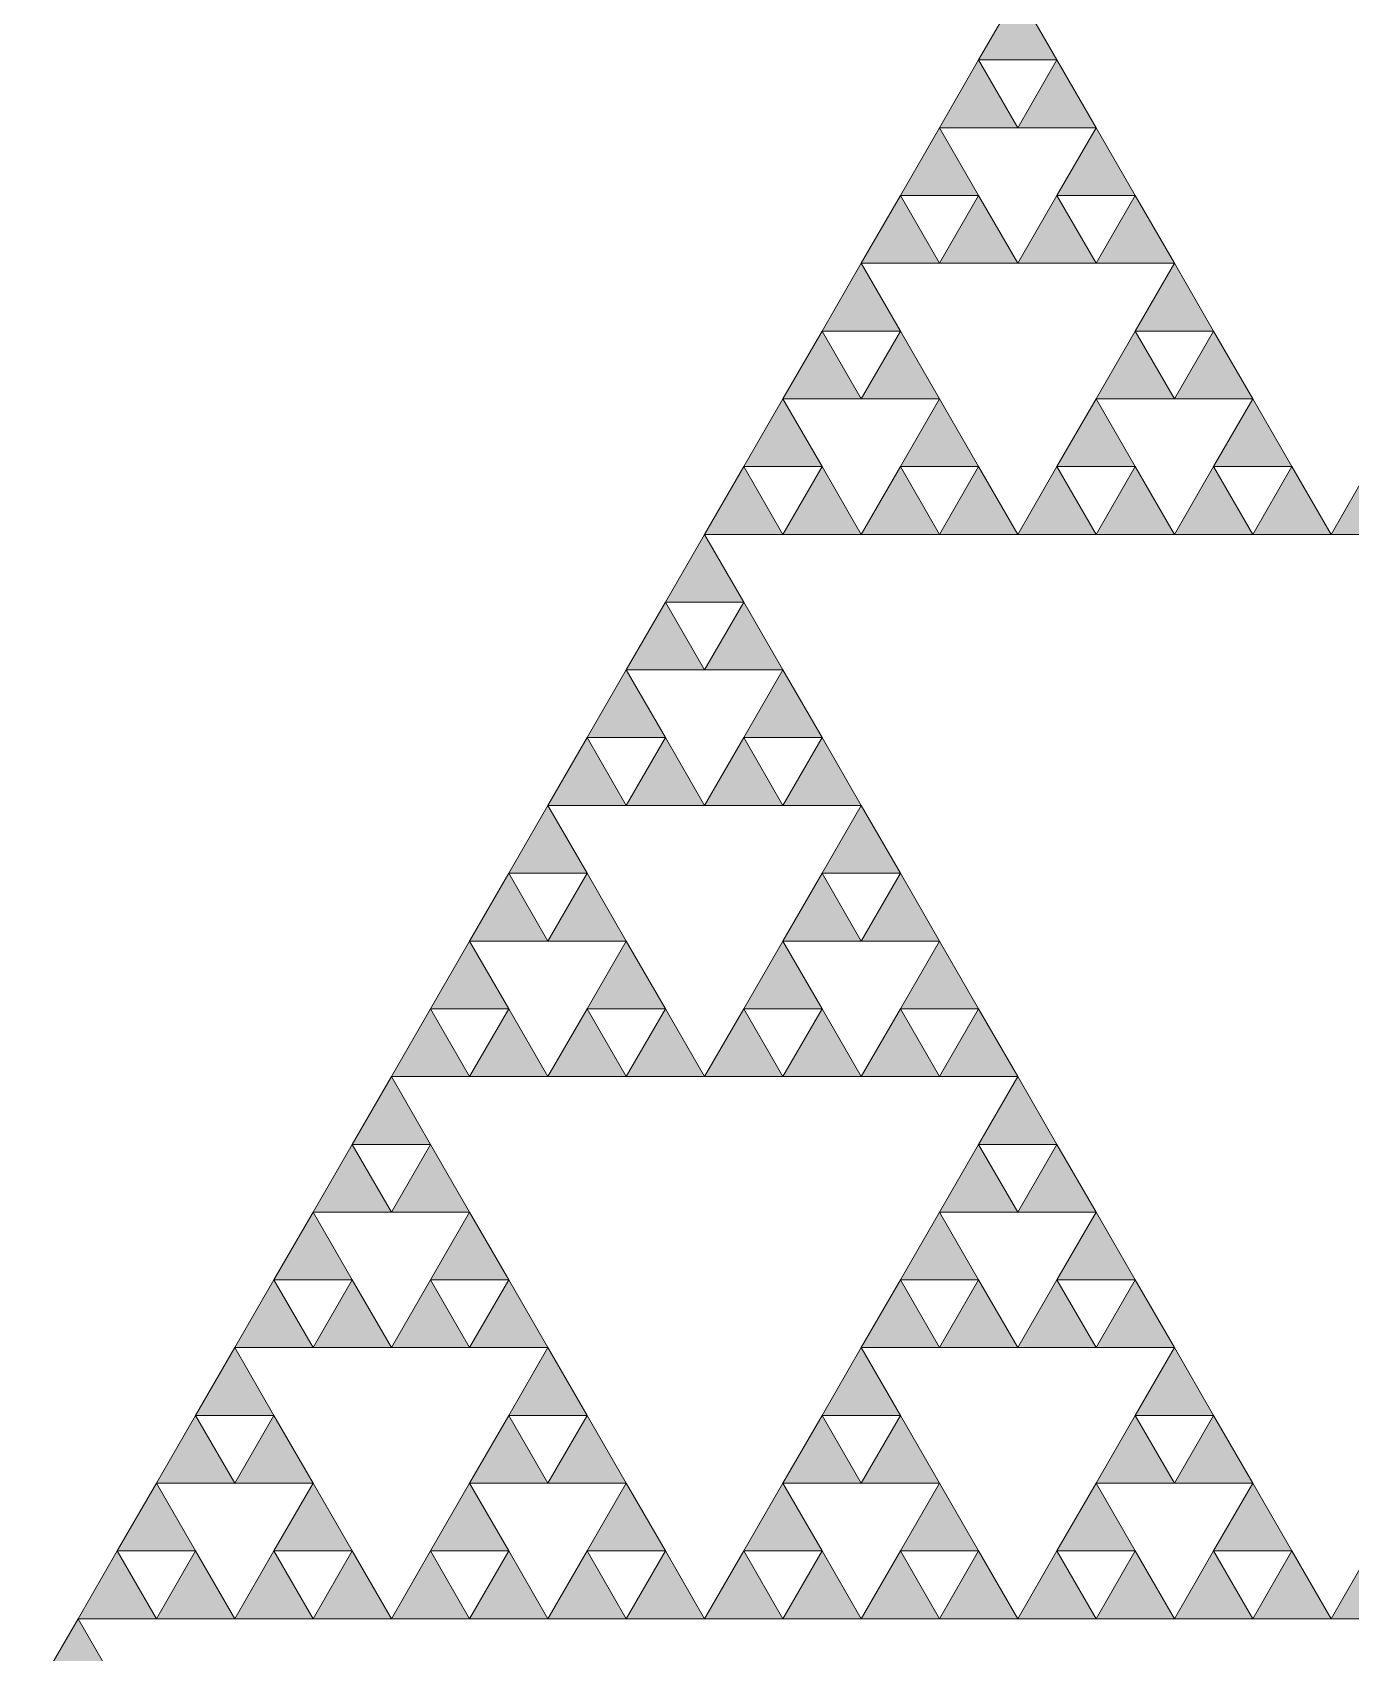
# Model space of a CAD drawing. Header units: inches. Extents: x -89 to 191, y -132 to 299.
# Drawn here: x -55.43 to -38.6, y 228.23 to 248.94 of the extents above; entities that cross this region are included whole.
import ezdxf

# ---------------------------------------------------------------- set-up
doc = ezdxf.new("R2010")
doc.units = ezdxf.units.IN
doc.header["$MEASUREMENT"] = 0
doc.layers.add('Layer 1', color=7, linetype='Continuous')

msp = doc.modelspace()

# ---------------------------------------------------------------- hatches: boundary and pattern name
at = {"layer": 'Layer 1', "true_color": 0xffffff}
h = msp.add_hatch(color=7, dxfattribs=at)
h.dxf.hatch_style = 2
h.paths.add_polyline_path([(-43.347, 248.584), (-42.347, 248.584), (-42.847, 249.45)])
h = msp.add_hatch(color=7, dxfattribs=at)
h.dxf.hatch_style = 2
h.paths.add_polyline_path([(-43.847, 247.718), (-42.847, 247.718), (-43.347, 248.584)])
h = msp.add_hatch(color=7, dxfattribs=at)
h.dxf.hatch_style = 2
h.paths.add_polyline_path([(-42.847, 247.718), (-41.847, 247.718), (-42.347, 248.584)])
h = msp.add_hatch(color=7, dxfattribs=at)
h.dxf.hatch_style = 2
h.paths.add_polyline_path([(-44.347, 246.852), (-43.347, 246.852), (-43.847, 247.718)])
h = msp.add_hatch(color=7, dxfattribs=at)
h.dxf.hatch_style = 2
h.paths.add_polyline_path([(-42.347, 246.852), (-41.347, 246.852), (-41.847, 247.718)])
h = msp.add_hatch(color=7, dxfattribs=at)
h.dxf.hatch_style = 2
h.paths.add_polyline_path([(-44.847, 245.986), (-43.847, 245.986), (-44.347, 246.852)])
h = msp.add_hatch(color=7, dxfattribs=at)
h.dxf.hatch_style = 2
h.paths.add_polyline_path([(-43.847, 245.986), (-42.847, 245.986), (-43.347, 246.852)])
h = msp.add_hatch(color=7, dxfattribs=at)
h.dxf.hatch_style = 2
h.paths.add_polyline_path([(-42.847, 245.986), (-41.847, 245.986), (-42.347, 246.852)])
h = msp.add_hatch(color=7, dxfattribs=at)
h.dxf.hatch_style = 2
h.paths.add_polyline_path([(-41.847, 245.986), (-40.847, 245.986), (-41.347, 246.852)])
h = msp.add_hatch(color=7, dxfattribs=at)
h.dxf.hatch_style = 2
h.paths.add_polyline_path([(-45.347, 245.12), (-44.347, 245.12), (-44.847, 245.986)])
h = msp.add_hatch(color=7, dxfattribs=at)
h.dxf.hatch_style = 2
h.paths.add_polyline_path([(-41.347, 245.12), (-40.347, 245.12), (-40.847, 245.986)])
h = msp.add_hatch(color=7, dxfattribs=at)
h.dxf.hatch_style = 2
h.paths.add_polyline_path([(-45.847, 244.254), (-44.847, 244.254), (-45.347, 245.12)])
h = msp.add_hatch(color=7, dxfattribs=at)
h.dxf.hatch_style = 2
h.paths.add_polyline_path([(-44.847, 244.254), (-43.847, 244.254), (-44.347, 245.12)])
h = msp.add_hatch(color=7, dxfattribs=at)
h.dxf.hatch_style = 2
h.paths.add_polyline_path([(-41.847, 244.254), (-40.847, 244.254), (-41.347, 245.12)])
h = msp.add_hatch(color=7, dxfattribs=at)
h.dxf.hatch_style = 2
h.paths.add_polyline_path([(-40.847, 244.254), (-39.847, 244.254), (-40.347, 245.12)])
h = msp.add_hatch(color=7, dxfattribs=at)
h.dxf.hatch_style = 2
h.paths.add_polyline_path([(-46.347, 243.388), (-45.347, 243.388), (-45.847, 244.254)])
h = msp.add_hatch(color=7, dxfattribs=at)
h.dxf.hatch_style = 2
h.paths.add_polyline_path([(-44.347, 243.388), (-43.347, 243.388), (-43.847, 244.254)])
h = msp.add_hatch(color=7, dxfattribs=at)
h.dxf.hatch_style = 2
h.paths.add_polyline_path([(-42.347, 243.388), (-41.347, 243.388), (-41.847, 244.254)])
h = msp.add_hatch(color=7, dxfattribs=at)
h.dxf.hatch_style = 2
h.paths.add_polyline_path([(-40.347, 243.388), (-39.347, 243.388), (-39.847, 244.254)])
h = msp.add_hatch(color=7, dxfattribs=at)
h.dxf.hatch_style = 2
h.paths.add_polyline_path([(-46.847, 242.522), (-45.847, 242.522), (-46.347, 243.388)])
h = msp.add_hatch(color=7, dxfattribs=at)
h.dxf.hatch_style = 2
h.paths.add_polyline_path([(-45.847, 242.522), (-44.847, 242.522), (-45.347, 243.388)])
h = msp.add_hatch(color=7, dxfattribs=at)
h.dxf.hatch_style = 2
h.paths.add_polyline_path([(-44.847, 242.522), (-43.847, 242.522), (-44.347, 243.388)])
h = msp.add_hatch(color=7, dxfattribs=at)
h.dxf.hatch_style = 2
h.paths.add_polyline_path([(-43.847, 242.522), (-42.847, 242.522), (-43.347, 243.388)])
h = msp.add_hatch(color=7, dxfattribs=at)
h.dxf.hatch_style = 2
h.paths.add_polyline_path([(-42.847, 242.522), (-41.847, 242.522), (-42.347, 243.388)])
h = msp.add_hatch(color=7, dxfattribs=at)
h.dxf.hatch_style = 2
h.paths.add_polyline_path([(-41.847, 242.522), (-40.847, 242.522), (-41.347, 243.388)])
h = msp.add_hatch(color=7, dxfattribs=at)
h.dxf.hatch_style = 2
h.paths.add_polyline_path([(-40.847, 242.522), (-39.847, 242.522), (-40.347, 243.388)])
h = msp.add_hatch(color=7, dxfattribs=at)
h.dxf.hatch_style = 2
h.paths.add_polyline_path([(-39.847, 242.522), (-38.847, 242.522), (-39.347, 243.388)])
h = msp.add_hatch(color=7, dxfattribs=at)
h.dxf.hatch_style = 2
h.paths.add_polyline_path([(-38.847, 242.522), (-37.847, 242.522), (-38.347, 243.388)])
h = msp.add_hatch(color=7, dxfattribs=at)
h.dxf.hatch_style = 2
h.paths.add_polyline_path([(-47.347, 241.656), (-46.347, 241.656), (-46.847, 242.522)])
h = msp.add_hatch(color=7, dxfattribs=at)
h.dxf.hatch_style = 2
h.paths.add_polyline_path([(-47.847, 240.79), (-46.847, 240.79), (-47.347, 241.656)])
h = msp.add_hatch(color=7, dxfattribs=at)
h.dxf.hatch_style = 2
h.paths.add_polyline_path([(-46.847, 240.79), (-45.847, 240.79), (-46.347, 241.656)])
h = msp.add_hatch(color=7, dxfattribs=at)
h.dxf.hatch_style = 2
h.paths.add_polyline_path([(-48.347, 239.924), (-47.347, 239.924), (-47.847, 240.79)])
h = msp.add_hatch(color=7, dxfattribs=at)
h.dxf.hatch_style = 2
h.paths.add_polyline_path([(-46.347, 239.924), (-45.347, 239.924), (-45.847, 240.79)])
h = msp.add_hatch(color=7, dxfattribs=at)
h.dxf.hatch_style = 2
h.paths.add_polyline_path([(-48.847, 239.058), (-47.847, 239.058), (-48.347, 239.924)])
h = msp.add_hatch(color=7, dxfattribs=at)
h.dxf.hatch_style = 2
h.paths.add_polyline_path([(-47.847, 239.058), (-46.847, 239.058), (-47.347, 239.924)])
h = msp.add_hatch(color=7, dxfattribs=at)
h.dxf.hatch_style = 2
h.paths.add_polyline_path([(-46.847, 239.058), (-45.847, 239.058), (-46.347, 239.924)])
h = msp.add_hatch(color=7, dxfattribs=at)
h.dxf.hatch_style = 2
h.paths.add_polyline_path([(-45.847, 239.058), (-44.847, 239.058), (-45.347, 239.924)])
h = msp.add_hatch(color=7, dxfattribs=at)
h.dxf.hatch_style = 2
h.paths.add_polyline_path([(-49.347, 238.191), (-48.347, 238.191), (-48.847, 239.058)])
h = msp.add_hatch(color=7, dxfattribs=at)
h.dxf.hatch_style = 2
h.paths.add_polyline_path([(-45.347, 238.191), (-44.347, 238.191), (-44.847, 239.058)])
h = msp.add_hatch(color=7, dxfattribs=at)
h.dxf.hatch_style = 2
h.paths.add_polyline_path([(-49.847, 237.325), (-48.847, 237.325), (-49.347, 238.191)])
h = msp.add_hatch(color=7, dxfattribs=at)
h.dxf.hatch_style = 2
h.paths.add_polyline_path([(-48.847, 237.325), (-47.847, 237.325), (-48.347, 238.191)])
h = msp.add_hatch(color=7, dxfattribs=at)
h.dxf.hatch_style = 2
h.paths.add_polyline_path([(-45.847, 237.325), (-44.847, 237.325), (-45.347, 238.191)])
h = msp.add_hatch(color=7, dxfattribs=at)
h.dxf.hatch_style = 2
h.paths.add_polyline_path([(-44.847, 237.325), (-43.847, 237.325), (-44.347, 238.191)])
h = msp.add_hatch(color=7, dxfattribs=at)
h.dxf.hatch_style = 2
h.paths.add_polyline_path([(-50.347, 236.459), (-49.347, 236.459), (-49.847, 237.325)])
h = msp.add_hatch(color=7, dxfattribs=at)
h.dxf.hatch_style = 2
h.paths.add_polyline_path([(-48.347, 236.459), (-47.347, 236.459), (-47.847, 237.325)])
h = msp.add_hatch(color=7, dxfattribs=at)
h.dxf.hatch_style = 2
h.paths.add_polyline_path([(-46.347, 236.459), (-45.347, 236.459), (-45.847, 237.325)])
h = msp.add_hatch(color=7, dxfattribs=at)
h.dxf.hatch_style = 2
h.paths.add_polyline_path([(-44.347, 236.459), (-43.347, 236.459), (-43.847, 237.325)])
h = msp.add_hatch(color=7, dxfattribs=at)
h.dxf.hatch_style = 2
h.paths.add_polyline_path([(-50.847, 235.593), (-49.847, 235.593), (-50.347, 236.459)])
h = msp.add_hatch(color=7, dxfattribs=at)
h.dxf.hatch_style = 2
h.paths.add_polyline_path([(-49.847, 235.593), (-48.847, 235.593), (-49.347, 236.459)])
h = msp.add_hatch(color=7, dxfattribs=at)
h.dxf.hatch_style = 2
h.paths.add_polyline_path([(-48.847, 235.593), (-47.847, 235.593), (-48.347, 236.459)])
h = msp.add_hatch(color=7, dxfattribs=at)
h.dxf.hatch_style = 2
h.paths.add_polyline_path([(-47.847, 235.593), (-46.847, 235.593), (-47.347, 236.459)])
h = msp.add_hatch(color=7, dxfattribs=at)
h.dxf.hatch_style = 2
h.paths.add_polyline_path([(-46.847, 235.593), (-45.847, 235.593), (-46.347, 236.459)])
h = msp.add_hatch(color=7, dxfattribs=at)
h.dxf.hatch_style = 2
h.paths.add_polyline_path([(-45.847, 235.593), (-44.847, 235.593), (-45.347, 236.459)])
h = msp.add_hatch(color=7, dxfattribs=at)
h.dxf.hatch_style = 2
h.paths.add_polyline_path([(-44.847, 235.593), (-43.847, 235.593), (-44.347, 236.459)])
h = msp.add_hatch(color=7, dxfattribs=at)
h.dxf.hatch_style = 2
h.paths.add_polyline_path([(-43.847, 235.593), (-42.847, 235.593), (-43.347, 236.459)])
h = msp.add_hatch(color=7, dxfattribs=at)
h.dxf.hatch_style = 2
h.paths.add_polyline_path([(-51.347, 234.727), (-50.347, 234.727), (-50.847, 235.593)])
h = msp.add_hatch(color=7, dxfattribs=at)
h.dxf.hatch_style = 2
h.paths.add_polyline_path([(-43.347, 234.727), (-42.347, 234.727), (-42.847, 235.593)])
h = msp.add_hatch(color=7, dxfattribs=at)
h.dxf.hatch_style = 2
h.paths.add_polyline_path([(-51.847, 233.861), (-50.847, 233.861), (-51.347, 234.727)])
h = msp.add_hatch(color=7, dxfattribs=at)
h.dxf.hatch_style = 2
h.paths.add_polyline_path([(-50.847, 233.861), (-49.847, 233.861), (-50.347, 234.727)])
h = msp.add_hatch(color=7, dxfattribs=at)
h.dxf.hatch_style = 2
h.paths.add_polyline_path([(-43.847, 233.861), (-42.847, 233.861), (-43.347, 234.727)])
h = msp.add_hatch(color=7, dxfattribs=at)
h.dxf.hatch_style = 2
h.paths.add_polyline_path([(-42.847, 233.861), (-41.847, 233.861), (-42.347, 234.727)])
h = msp.add_hatch(color=7, dxfattribs=at)
h.dxf.hatch_style = 2
h.paths.add_polyline_path([(-52.347, 232.995), (-51.347, 232.995), (-51.847, 233.861)])
h = msp.add_hatch(color=7, dxfattribs=at)
h.dxf.hatch_style = 2
h.paths.add_polyline_path([(-50.347, 232.995), (-49.347, 232.995), (-49.847, 233.861)])
h = msp.add_hatch(color=7, dxfattribs=at)
h.dxf.hatch_style = 2
h.paths.add_polyline_path([(-44.347, 232.995), (-43.347, 232.995), (-43.847, 233.861)])
h = msp.add_hatch(color=7, dxfattribs=at)
h.dxf.hatch_style = 2
h.paths.add_polyline_path([(-42.347, 232.995), (-41.347, 232.995), (-41.847, 233.861)])
h = msp.add_hatch(color=7, dxfattribs=at)
h.dxf.hatch_style = 2
h.paths.add_polyline_path([(-52.847, 232.129), (-51.847, 232.129), (-52.347, 232.995)])
h = msp.add_hatch(color=7, dxfattribs=at)
h.dxf.hatch_style = 2
h.paths.add_polyline_path([(-51.847, 232.129), (-50.847, 232.129), (-51.347, 232.995)])
h = msp.add_hatch(color=7, dxfattribs=at)
h.dxf.hatch_style = 2
h.paths.add_polyline_path([(-50.847, 232.129), (-49.847, 232.129), (-50.347, 232.995)])
h = msp.add_hatch(color=7, dxfattribs=at)
h.dxf.hatch_style = 2
h.paths.add_polyline_path([(-49.847, 232.129), (-48.847, 232.129), (-49.347, 232.995)])
h = msp.add_hatch(color=7, dxfattribs=at)
h.dxf.hatch_style = 2
h.paths.add_polyline_path([(-44.847, 232.129), (-43.847, 232.129), (-44.347, 232.995)])
h = msp.add_hatch(color=7, dxfattribs=at)
h.dxf.hatch_style = 2
h.paths.add_polyline_path([(-43.847, 232.129), (-42.847, 232.129), (-43.347, 232.995)])
h = msp.add_hatch(color=7, dxfattribs=at)
h.dxf.hatch_style = 2
h.paths.add_polyline_path([(-42.847, 232.129), (-41.847, 232.129), (-42.347, 232.995)])
h = msp.add_hatch(color=7, dxfattribs=at)
h.dxf.hatch_style = 2
h.paths.add_polyline_path([(-41.847, 232.129), (-40.847, 232.129), (-41.347, 232.995)])
h = msp.add_hatch(color=7, dxfattribs=at)
h.dxf.hatch_style = 2
h.paths.add_polyline_path([(-53.347, 231.263), (-52.347, 231.263), (-52.847, 232.129)])
h = msp.add_hatch(color=7, dxfattribs=at)
h.dxf.hatch_style = 2
h.paths.add_polyline_path([(-49.347, 231.263), (-48.347, 231.263), (-48.847, 232.129)])
h = msp.add_hatch(color=7, dxfattribs=at)
h.dxf.hatch_style = 2
h.paths.add_polyline_path([(-45.347, 231.263), (-44.347, 231.263), (-44.847, 232.129)])
h = msp.add_hatch(color=7, dxfattribs=at)
h.dxf.hatch_style = 2
h.paths.add_polyline_path([(-41.347, 231.263), (-40.347, 231.263), (-40.847, 232.129)])
h = msp.add_hatch(color=7, dxfattribs=at)
h.dxf.hatch_style = 2
h.paths.add_polyline_path([(-53.847, 230.397), (-52.847, 230.397), (-53.347, 231.263)])
h = msp.add_hatch(color=7, dxfattribs=at)
h.dxf.hatch_style = 2
h.paths.add_polyline_path([(-52.847, 230.397), (-51.847, 230.397), (-52.347, 231.263)])
h = msp.add_hatch(color=7, dxfattribs=at)
h.dxf.hatch_style = 2
h.paths.add_polyline_path([(-49.847, 230.397), (-48.847, 230.397), (-49.347, 231.263)])
h = msp.add_hatch(color=7, dxfattribs=at)
h.dxf.hatch_style = 2
h.paths.add_polyline_path([(-48.847, 230.397), (-47.847, 230.397), (-48.347, 231.263)])
h = msp.add_hatch(color=7, dxfattribs=at)
h.dxf.hatch_style = 2
h.paths.add_polyline_path([(-45.847, 230.397), (-44.847, 230.397), (-45.347, 231.263)])
h = msp.add_hatch(color=7, dxfattribs=at)
h.dxf.hatch_style = 2
h.paths.add_polyline_path([(-44.847, 230.397), (-43.847, 230.397), (-44.347, 231.263)])
h = msp.add_hatch(color=7, dxfattribs=at)
h.dxf.hatch_style = 2
h.paths.add_polyline_path([(-41.847, 230.397), (-40.847, 230.397), (-41.347, 231.263)])
h = msp.add_hatch(color=7, dxfattribs=at)
h.dxf.hatch_style = 2
h.paths.add_polyline_path([(-40.847, 230.397), (-39.847, 230.397), (-40.347, 231.263)])
h = msp.add_hatch(color=7, dxfattribs=at)
h.dxf.hatch_style = 2
h.paths.add_polyline_path([(-54.347, 229.531), (-53.347, 229.531), (-53.847, 230.397)])
h = msp.add_hatch(color=7, dxfattribs=at)
h.dxf.hatch_style = 2
h.paths.add_polyline_path([(-52.347, 229.531), (-51.347, 229.531), (-51.847, 230.397)])
h = msp.add_hatch(color=7, dxfattribs=at)
h.dxf.hatch_style = 2
h.paths.add_polyline_path([(-50.347, 229.531), (-49.347, 229.531), (-49.847, 230.397)])
h = msp.add_hatch(color=7, dxfattribs=at)
h.dxf.hatch_style = 2
h.paths.add_polyline_path([(-48.347, 229.531), (-47.347, 229.531), (-47.847, 230.397)])
h = msp.add_hatch(color=7, dxfattribs=at)
h.dxf.hatch_style = 2
h.paths.add_polyline_path([(-46.347, 229.531), (-45.347, 229.531), (-45.847, 230.397)])
h = msp.add_hatch(color=7, dxfattribs=at)
h.dxf.hatch_style = 2
h.paths.add_polyline_path([(-44.347, 229.531), (-43.347, 229.531), (-43.847, 230.397)])
h = msp.add_hatch(color=7, dxfattribs=at)
h.dxf.hatch_style = 2
h.paths.add_polyline_path([(-42.347, 229.531), (-41.347, 229.531), (-41.847, 230.397)])
h = msp.add_hatch(color=7, dxfattribs=at)
h.dxf.hatch_style = 2
h.paths.add_polyline_path([(-40.347, 229.531), (-39.347, 229.531), (-39.847, 230.397)])
h = msp.add_hatch(color=7, dxfattribs=at)
h.dxf.hatch_style = 2
h.paths.add_polyline_path([(-54.847, 228.665), (-53.847, 228.665), (-54.347, 229.531)])
h = msp.add_hatch(color=7, dxfattribs=at)
h.dxf.hatch_style = 2
h.paths.add_polyline_path([(-53.847, 228.665), (-52.847, 228.665), (-53.347, 229.531)])
h = msp.add_hatch(color=7, dxfattribs=at)
h.dxf.hatch_style = 2
h.paths.add_polyline_path([(-52.847, 228.665), (-51.847, 228.665), (-52.347, 229.531)])
h = msp.add_hatch(color=7, dxfattribs=at)
h.dxf.hatch_style = 2
h.paths.add_polyline_path([(-51.847, 228.665), (-50.847, 228.665), (-51.347, 229.531)])
h = msp.add_hatch(color=7, dxfattribs=at)
h.dxf.hatch_style = 2
h.paths.add_polyline_path([(-50.847, 228.665), (-49.847, 228.665), (-50.347, 229.531)])
h = msp.add_hatch(color=7, dxfattribs=at)
h.dxf.hatch_style = 2
h.paths.add_polyline_path([(-49.847, 228.665), (-48.847, 228.665), (-49.347, 229.531)])
h = msp.add_hatch(color=7, dxfattribs=at)
h.dxf.hatch_style = 2
h.paths.add_polyline_path([(-48.847, 228.665), (-47.847, 228.665), (-48.347, 229.531)])
h = msp.add_hatch(color=7, dxfattribs=at)
h.dxf.hatch_style = 2
h.paths.add_polyline_path([(-47.847, 228.665), (-46.847, 228.665), (-47.347, 229.531)])
h = msp.add_hatch(color=7, dxfattribs=at)
h.dxf.hatch_style = 2
h.paths.add_polyline_path([(-46.847, 228.665), (-45.847, 228.665), (-46.347, 229.531)])
h = msp.add_hatch(color=7, dxfattribs=at)
h.dxf.hatch_style = 2
h.paths.add_polyline_path([(-45.847, 228.665), (-44.847, 228.665), (-45.347, 229.531)])
h = msp.add_hatch(color=7, dxfattribs=at)
h.dxf.hatch_style = 2
h.paths.add_polyline_path([(-44.847, 228.665), (-43.847, 228.665), (-44.347, 229.531)])
h = msp.add_hatch(color=7, dxfattribs=at)
h.dxf.hatch_style = 2
h.paths.add_polyline_path([(-43.847, 228.665), (-42.847, 228.665), (-43.347, 229.531)])
h = msp.add_hatch(color=7, dxfattribs=at)
h.dxf.hatch_style = 2
h.paths.add_polyline_path([(-42.847, 228.665), (-41.847, 228.665), (-42.347, 229.531)])
h = msp.add_hatch(color=7, dxfattribs=at)
h.dxf.hatch_style = 2
h.paths.add_polyline_path([(-41.847, 228.665), (-40.847, 228.665), (-41.347, 229.531)])
h = msp.add_hatch(color=7, dxfattribs=at)
h.dxf.hatch_style = 2
h.paths.add_polyline_path([(-40.847, 228.665), (-39.847, 228.665), (-40.347, 229.531)])
h = msp.add_hatch(color=7, dxfattribs=at)
h.dxf.hatch_style = 2
h.paths.add_polyline_path([(-39.847, 228.665), (-38.847, 228.665), (-39.347, 229.531)])
h = msp.add_hatch(color=7, dxfattribs=at)
h.dxf.hatch_style = 2
h.paths.add_polyline_path([(-38.847, 228.665), (-37.847, 228.665), (-38.347, 229.531)])
h = msp.add_hatch(color=7, dxfattribs=at)
h.dxf.hatch_style = 2
h.paths.add_polyline_path([(-55.347, 227.799), (-54.347, 227.799), (-54.847, 228.665)])

# ---------------------------------------------------------------- linework, layer by layer
at = {"layer": 'Layer 1', "lineweight": 0}
for points in [[(-43.347, 248.584), (-42.347, 248.584), (-42.847, 249.45), (-43.347, 248.584)], [(-43.847, 247.718), (-42.847, 247.718), (-43.347, 248.584), (-43.847, 247.718)], [(-42.847, 247.718), (-41.847, 247.718), (-42.347, 248.584), (-42.847, 247.718)], [(-44.347, 246.852), (-43.347, 246.852), (-43.847, 247.718), (-44.347, 246.852)], [(-42.347, 246.852), (-41.347, 246.852), (-41.847, 247.718), (-42.347, 246.852)], [(-44.847, 245.986), (-43.847, 245.986), (-44.347, 246.852), (-44.847, 245.986)], [(-43.847, 245.986), (-42.847, 245.986), (-43.347, 246.852), (-43.847, 245.986)], [(-42.847, 245.986), (-41.847, 245.986), (-42.347, 246.852), (-42.847, 245.986)], [(-41.847, 245.986), (-40.847, 245.986), (-41.347, 246.852), (-41.847, 245.986)], [(-45.347, 245.12), (-44.347, 245.12), (-44.847, 245.986), (-45.347, 245.12)], [(-41.347, 245.12), (-40.347, 245.12), (-40.847, 245.986), (-41.347, 245.12)], [(-45.847, 244.254), (-44.847, 244.254), (-45.347, 245.12), (-45.847, 244.254)], [(-44.847, 244.254), (-43.847, 244.254), (-44.347, 245.12), (-44.847, 244.254)], [(-41.847, 244.254), (-40.847, 244.254), (-41.347, 245.12), (-41.847, 244.254)], [(-40.847, 244.254), (-39.847, 244.254), (-40.347, 245.12), (-40.847, 244.254)], [(-46.347, 243.388), (-45.347, 243.388), (-45.847, 244.254), (-46.347, 243.388)], [(-44.347, 243.388), (-43.347, 243.388), (-43.847, 244.254), (-44.347, 243.388)], [(-42.347, 243.388), (-41.347, 243.388), (-41.847, 244.254), (-42.347, 243.388)], [(-40.347, 243.388), (-39.347, 243.388), (-39.847, 244.254), (-40.347, 243.388)], [(-46.847, 242.522), (-45.847, 242.522), (-46.347, 243.388), (-46.847, 242.522)], [(-45.847, 242.522), (-44.847, 242.522), (-45.347, 243.388), (-45.847, 242.522)], [(-44.847, 242.522), (-43.847, 242.522), (-44.347, 243.388), (-44.847, 242.522)], [(-43.847, 242.522), (-42.847, 242.522), (-43.347, 243.388), (-43.847, 242.522)], [(-42.847, 242.522), (-41.847, 242.522), (-42.347, 243.388), (-42.847, 242.522)], [(-41.847, 242.522), (-40.847, 242.522), (-41.347, 243.388), (-41.847, 242.522)], [(-40.847, 242.522), (-39.847, 242.522), (-40.347, 243.388), (-40.847, 242.522)], [(-39.847, 242.522), (-38.847, 242.522), (-39.347, 243.388), (-39.847, 242.522)], [(-38.847, 242.522), (-37.847, 242.522), (-38.347, 243.388), (-38.847, 242.522)], [(-47.347, 241.656), (-46.347, 241.656), (-46.847, 242.522), (-47.347, 241.656)], [(-47.847, 240.79), (-46.847, 240.79), (-47.347, 241.656), (-47.847, 240.79)], [(-46.847, 240.79), (-45.847, 240.79), (-46.347, 241.656), (-46.847, 240.79)], [(-48.347, 239.924), (-47.347, 239.924), (-47.847, 240.79), (-48.347, 239.924)], [(-46.347, 239.924), (-45.347, 239.924), (-45.847, 240.79), (-46.347, 239.924)], [(-48.847, 239.058), (-47.847, 239.058), (-48.347, 239.924), (-48.847, 239.058)], [(-47.847, 239.058), (-46.847, 239.058), (-47.347, 239.924), (-47.847, 239.058)], [(-46.847, 239.058), (-45.847, 239.058), (-46.347, 239.924), (-46.847, 239.058)], [(-45.847, 239.058), (-44.847, 239.058), (-45.347, 239.924), (-45.847, 239.058)], [(-49.347, 238.191), (-48.347, 238.191), (-48.847, 239.058), (-49.347, 238.191)], [(-45.347, 238.191), (-44.347, 238.191), (-44.847, 239.058), (-45.347, 238.191)], [(-49.847, 237.325), (-48.847, 237.325), (-49.347, 238.191), (-49.847, 237.325)], [(-48.847, 237.325), (-47.847, 237.325), (-48.347, 238.191), (-48.847, 237.325)], [(-45.847, 237.325), (-44.847, 237.325), (-45.347, 238.191), (-45.847, 237.325)], [(-44.847, 237.325), (-43.847, 237.325), (-44.347, 238.191), (-44.847, 237.325)], [(-50.347, 236.459), (-49.347, 236.459), (-49.847, 237.325), (-50.347, 236.459)], [(-48.347, 236.459), (-47.347, 236.459), (-47.847, 237.325), (-48.347, 236.459)], [(-46.347, 236.459), (-45.347, 236.459), (-45.847, 237.325), (-46.347, 236.459)], [(-44.347, 236.459), (-43.347, 236.459), (-43.847, 237.325), (-44.347, 236.459)], [(-50.847, 235.593), (-49.847, 235.593), (-50.347, 236.459), (-50.847, 235.593)], [(-49.847, 235.593), (-48.847, 235.593), (-49.347, 236.459), (-49.847, 235.593)], [(-48.847, 235.593), (-47.847, 235.593), (-48.347, 236.459), (-48.847, 235.593)], [(-47.847, 235.593), (-46.847, 235.593), (-47.347, 236.459), (-47.847, 235.593)], [(-46.847, 235.593), (-45.847, 235.593), (-46.347, 236.459), (-46.847, 235.593)], [(-45.847, 235.593), (-44.847, 235.593), (-45.347, 236.459), (-45.847, 235.593)], [(-44.847, 235.593), (-43.847, 235.593), (-44.347, 236.459), (-44.847, 235.593)], [(-43.847, 235.593), (-42.847, 235.593), (-43.347, 236.459), (-43.847, 235.593)], [(-51.347, 234.727), (-50.347, 234.727), (-50.847, 235.593), (-51.347, 234.727)], [(-43.347, 234.727), (-42.347, 234.727), (-42.847, 235.593), (-43.347, 234.727)], [(-51.847, 233.861), (-50.847, 233.861), (-51.347, 234.727), (-51.847, 233.861)], [(-50.847, 233.861), (-49.847, 233.861), (-50.347, 234.727), (-50.847, 233.861)], [(-43.847, 233.861), (-42.847, 233.861), (-43.347, 234.727), (-43.847, 233.861)], [(-42.847, 233.861), (-41.847, 233.861), (-42.347, 234.727), (-42.847, 233.861)], [(-52.347, 232.995), (-51.347, 232.995), (-51.847, 233.861), (-52.347, 232.995)], [(-50.347, 232.995), (-49.347, 232.995), (-49.847, 233.861), (-50.347, 232.995)], [(-44.347, 232.995), (-43.347, 232.995), (-43.847, 233.861), (-44.347, 232.995)], [(-42.347, 232.995), (-41.347, 232.995), (-41.847, 233.861), (-42.347, 232.995)], [(-52.847, 232.129), (-51.847, 232.129), (-52.347, 232.995), (-52.847, 232.129)], [(-51.847, 232.129), (-50.847, 232.129), (-51.347, 232.995), (-51.847, 232.129)], [(-50.847, 232.129), (-49.847, 232.129), (-50.347, 232.995), (-50.847, 232.129)], [(-49.847, 232.129), (-48.847, 232.129), (-49.347, 232.995), (-49.847, 232.129)], [(-44.847, 232.129), (-43.847, 232.129), (-44.347, 232.995), (-44.847, 232.129)], [(-43.847, 232.129), (-42.847, 232.129), (-43.347, 232.995), (-43.847, 232.129)], [(-42.847, 232.129), (-41.847, 232.129), (-42.347, 232.995), (-42.847, 232.129)], [(-41.847, 232.129), (-40.847, 232.129), (-41.347, 232.995), (-41.847, 232.129)], [(-53.347, 231.263), (-52.347, 231.263), (-52.847, 232.129), (-53.347, 231.263)], [(-49.347, 231.263), (-48.347, 231.263), (-48.847, 232.129), (-49.347, 231.263)], [(-45.347, 231.263), (-44.347, 231.263), (-44.847, 232.129), (-45.347, 231.263)], [(-41.347, 231.263), (-40.347, 231.263), (-40.847, 232.129), (-41.347, 231.263)], [(-53.847, 230.397), (-52.847, 230.397), (-53.347, 231.263), (-53.847, 230.397)], [(-52.847, 230.397), (-51.847, 230.397), (-52.347, 231.263), (-52.847, 230.397)], [(-49.847, 230.397), (-48.847, 230.397), (-49.347, 231.263), (-49.847, 230.397)], [(-48.847, 230.397), (-47.847, 230.397), (-48.347, 231.263), (-48.847, 230.397)], [(-45.847, 230.397), (-44.847, 230.397), (-45.347, 231.263), (-45.847, 230.397)], [(-44.847, 230.397), (-43.847, 230.397), (-44.347, 231.263), (-44.847, 230.397)], [(-41.847, 230.397), (-40.847, 230.397), (-41.347, 231.263), (-41.847, 230.397)], [(-40.847, 230.397), (-39.847, 230.397), (-40.347, 231.263), (-40.847, 230.397)], [(-54.347, 229.531), (-53.347, 229.531), (-53.847, 230.397), (-54.347, 229.531)], [(-52.347, 229.531), (-51.347, 229.531), (-51.847, 230.397), (-52.347, 229.531)], [(-50.347, 229.531), (-49.347, 229.531), (-49.847, 230.397), (-50.347, 229.531)], [(-48.347, 229.531), (-47.347, 229.531), (-47.847, 230.397), (-48.347, 229.531)], [(-46.347, 229.531), (-45.347, 229.531), (-45.847, 230.397), (-46.347, 229.531)], [(-44.347, 229.531), (-43.347, 229.531), (-43.847, 230.397), (-44.347, 229.531)], [(-42.347, 229.531), (-41.347, 229.531), (-41.847, 230.397), (-42.347, 229.531)], [(-40.347, 229.531), (-39.347, 229.531), (-39.847, 230.397), (-40.347, 229.531)], [(-54.847, 228.665), (-53.847, 228.665), (-54.347, 229.531), (-54.847, 228.665)], [(-53.847, 228.665), (-52.847, 228.665), (-53.347, 229.531), (-53.847, 228.665)], [(-52.847, 228.665), (-51.847, 228.665), (-52.347, 229.531), (-52.847, 228.665)], [(-51.847, 228.665), (-50.847, 228.665), (-51.347, 229.531), (-51.847, 228.665)], [(-50.847, 228.665), (-49.847, 228.665), (-50.347, 229.531), (-50.847, 228.665)], [(-49.847, 228.665), (-48.847, 228.665), (-49.347, 229.531), (-49.847, 228.665)], [(-48.847, 228.665), (-47.847, 228.665), (-48.347, 229.531), (-48.847, 228.665)], [(-47.847, 228.665), (-46.847, 228.665), (-47.347, 229.531), (-47.847, 228.665)], [(-46.847, 228.665), (-45.847, 228.665), (-46.347, 229.531), (-46.847, 228.665)], [(-45.847, 228.665), (-44.847, 228.665), (-45.347, 229.531), (-45.847, 228.665)], [(-44.847, 228.665), (-43.847, 228.665), (-44.347, 229.531), (-44.847, 228.665)], [(-43.847, 228.665), (-42.847, 228.665), (-43.347, 229.531), (-43.847, 228.665)], [(-42.847, 228.665), (-41.847, 228.665), (-42.347, 229.531), (-42.847, 228.665)], [(-41.847, 228.665), (-40.847, 228.665), (-41.347, 229.531), (-41.847, 228.665)], [(-40.847, 228.665), (-39.847, 228.665), (-40.347, 229.531), (-40.847, 228.665)], [(-39.847, 228.665), (-38.847, 228.665), (-39.347, 229.531), (-39.847, 228.665)], [(-38.847, 228.665), (-37.847, 228.665), (-38.347, 229.531), (-38.847, 228.665)], [(-55.347, 227.799), (-54.347, 227.799), (-54.847, 228.665), (-55.347, 227.799)]]:
    msp.add_lwpolyline(points, dxfattribs=at)
at = {"layer": 'Layer 1', "color": 7, "lineweight": 13, "true_color": 0xffffff}
msp.add_open_spline([(-88.847, 248.665), (-88.847, 276.279), (-66.462, 298.665), (-38.847, 298.665), (-11.233, 298.665), (11.153, 276.279), (11.153, 248.665), (11.153, 248.665), (11.153, -1.335), (11.153, -1.335), (11.153, -1.335), (-23.239, -1.335), (-23.239, -1.335), (-23.239, -1.335), (-23.239, -4.51), (-23.239, -4.51), (-23.239, -4.51), (-54.456, -4.51), (-54.456, -4.51), (-54.456, -4.51), (-54.456, -1.335), (-54.456, -1.335), (-54.456, -1.335), (-88.847, -1.335), (-88.847, -1.335), (-88.847, -1.335), (-88.847, 248.665), (-88.847, 248.665)], degree=3, knots=[0, 0, 0, 0, 1, 1, 1, 2, 2, 2, 3, 3, 3, 4, 4, 4, 5, 5, 5, 6, 6, 6, 7, 7, 7, 8, 8, 8, 9, 9, 9, 9], dxfattribs=at)

doc.saveas('drawing.dxf')
